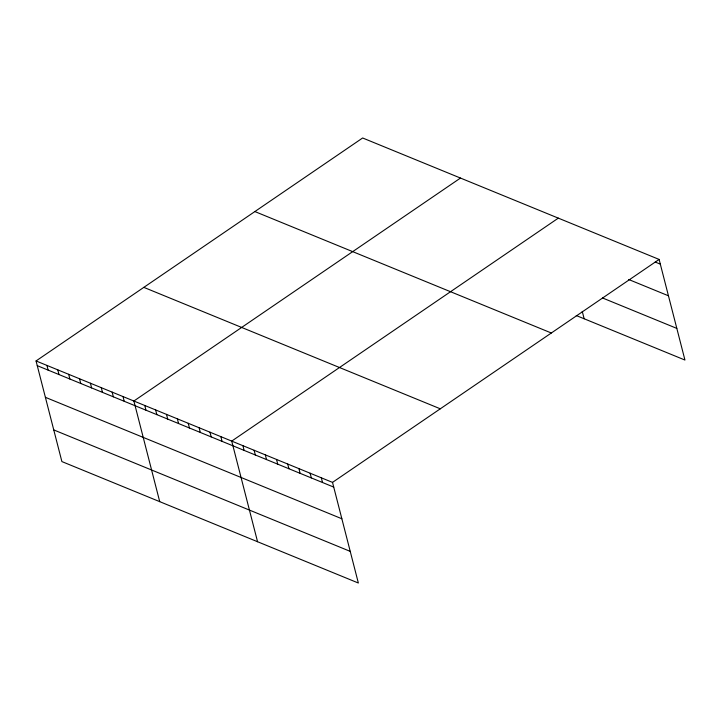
<?xml version="1.0" encoding="UTF-8"?>
<svg xmlns="http://www.w3.org/2000/svg" width="721" height="721" viewBox="0 0 721 721"><rect width="100%" height="100%" fill="white"/><g stroke="black" fill="none" stroke-linecap="round" stroke-linejoin="round"><path stroke-width="1.08" d="M36.05 360.951L332.516 482.385L358.355 583.019L61.889 461.575L36.05 360.951L362.645 137.981L659.111 259.425L684.95 360.049L576.241 315.528M460.476 178.051L133.881 401.02L159.72 501.654M558.315 218.13L231.72 441.099L257.559 541.732M332.516 482.385L659.111 259.425M655.227 262.047L660.319 264.129M628.739 279.523L668.448 295.79M602.495 297.953L676.821 328.397M254.864 211.559L551.34 333.003M143.83 287.364L440.297 408.807M37.258 365.655L333.724 487.099M45.387 397.316L341.853 518.76M53.76 429.923L350.226 551.367M582.253 311.382L584.154 318.763M321.314 477.798L322.53 482.511M310.12 473.21L311.328 477.924M298.918 468.623L300.125 473.337M287.715 464.036L288.932 468.749M276.522 459.448L277.729 464.162M265.319 454.861L266.527 459.574M254.116 450.274L255.324 454.987M242.923 445.686L244.131 450.4M220.851 436.647L222.059 441.36M209.973 432.194L211.19 436.908M199.104 427.742L200.321 432.456M188.235 423.29L189.443 428.004M177.366 418.838L178.574 423.542M166.497 414.377L167.705 419.09M155.628 409.925L156.836 414.638M144.759 405.472L145.966 410.186M123.012 396.568L124.228 401.282M112.143 392.116L113.35 396.829M101.273 387.664L102.481 392.377M90.404 383.212L91.612 387.925M79.535 378.759L80.743 383.473M68.657 374.307L69.874 379.021M57.788 369.855L59.005 374.569M46.919 365.403L48.127 370.116"/></g></svg>
